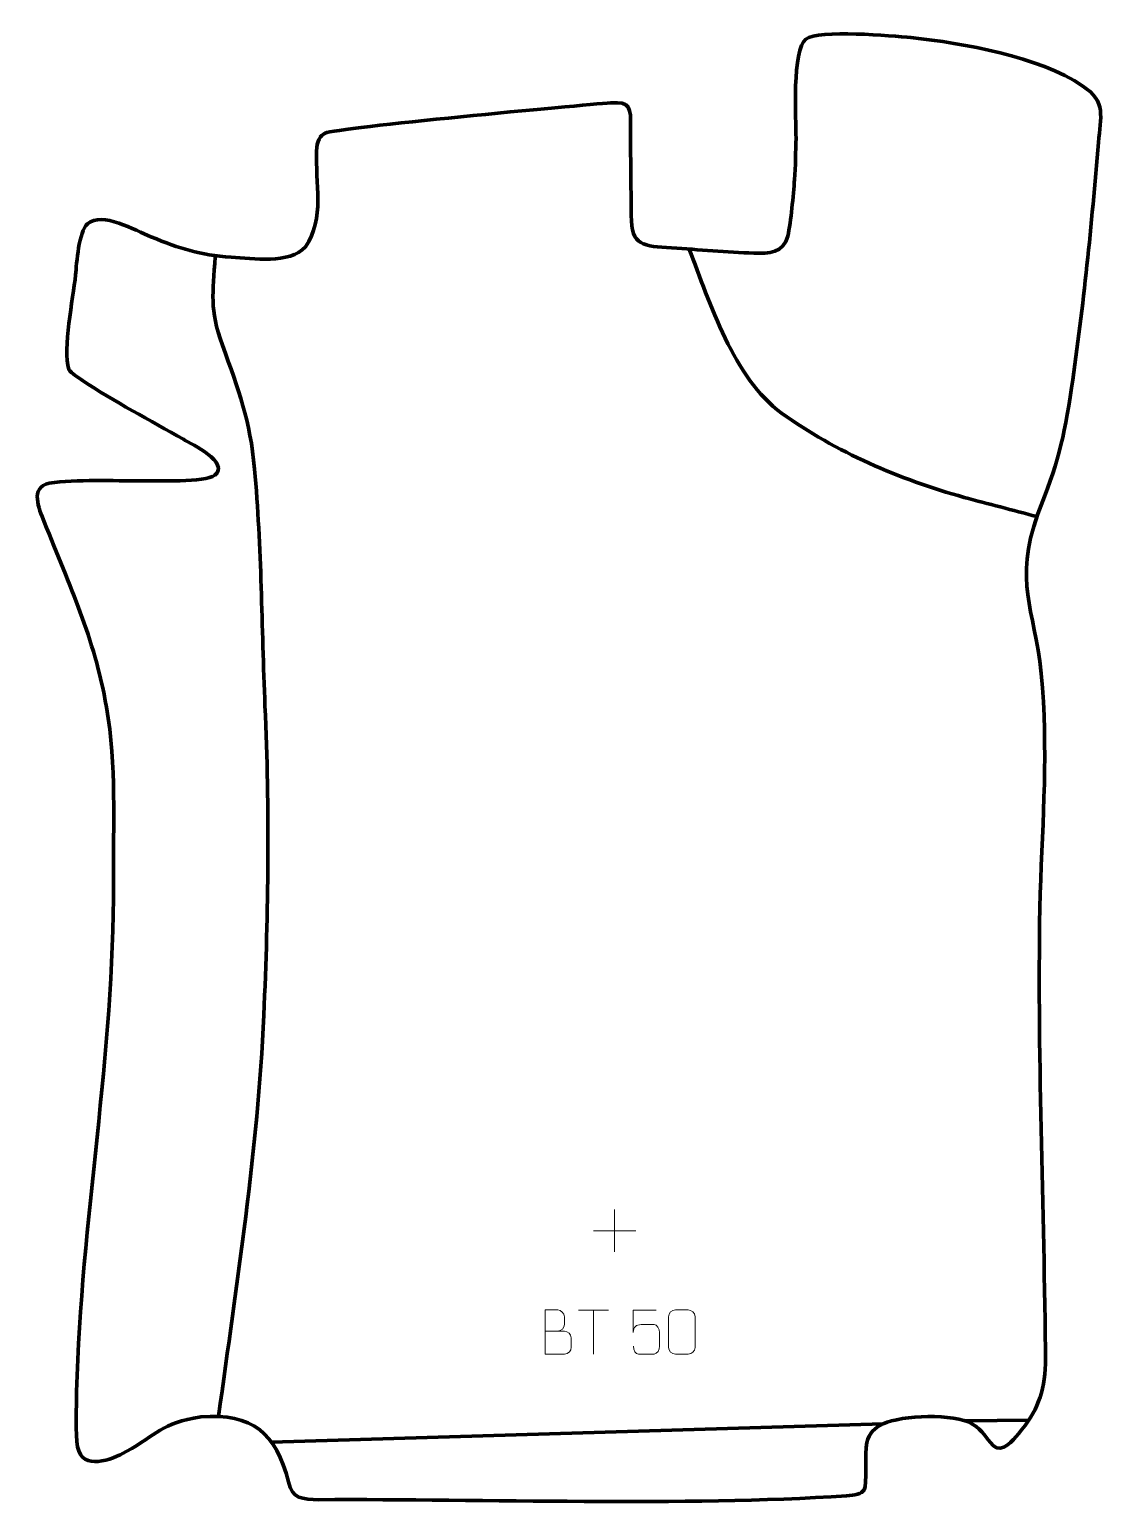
# Model space of a CAD drawing. Header units: millimetres. Extents: x 889 to 1499, y -34 to 802.
import ezdxf

# ---------------------------------------------------------------- set-up
doc = ezdxf.new("R2010")
doc.units = ezdxf.units.MM
doc.header["$MEASUREMENT"] = 0
doc.layers.add('layer 2', color=7, linetype='Continuous')
doc.layers.add('layer 3', color=7, linetype='Continuous')

msp = doc.modelspace()

# ---------------------------------------------------------------- linework, layer by layer
at = {"layer": 'layer 2', "color": 142, "lineweight": 158}
for points, knots in [([(1262.4287, 678.0318), (1274.3106, 647.8255), (1287.6455, 604.7048), (1314.8034, 585.1755), (1314.8034, 585.1755), (1345.8639, 562.8398), (1381.4627, 547.6208), (1418.1626, 537.3976), (1418.1626, 537.3976), (1431.8578, 533.6671), (1445.6306, 530.2291), (1459.3313, 526.5193)], [0, 0, 0, 0, 0.25, 0.25, 0.25, 0.25, 0.5, 0.5, 0.5, 0.5, 1, 1, 1, 1]), ([(995.9956, 16.747), (1006.437, 93.3561), (1018.124, 166.5633), (1021.6401, 244.1171), (1021.6401, 244.1171), (1024.3199, 303.5682), (1024.9593, 359.8969), (1022.3117, 419.3955), (1022.3117, 419.3955), (1020.4198, 463.7392), (1020.4168, 509.3629), (1016.4058, 553.4518), (1016.4058, 553.4518), (1013.8817, 581.1967), (1007.4568, 597.9987), (998.16, 623.646), (998.16, 623.646), (990.6333, 644.4103), (992.9882, 652.5174), (994.0207, 673.6119), (994.0207, 673.6119), (994.0207, 673.6119), (994.0483, 674.3568), (994.0483, 674.3568)], [0, 0, 0, 0, 0.14285714, 0.14285714, 0.14285714, 0.14285714, 0.28571429, 0.28571429, 0.28571429, 0.28571429, 0.42857143, 0.42857143, 0.42857143, 0.42857143, 0.57142857, 0.57142857, 0.57142857, 0.57142857, 0.71428571, 0.71428571, 0.71428571, 0.71428571, 1, 1, 1, 1])]:
    msp.add_open_spline(points, degree=3, knots=knots, dxfattribs=at)
at = {"layer": 'layer 2', "color": 250, "lineweight": 9}
for points in [[(1220.2993, 134.0356), (1220.2993, 134.0356), (1220.2993, 110.0577), (1220.2993, 110.0577)], [(1208.3104, 122.0466), (1208.3104, 122.0466), (1232.2883, 122.0466), (1232.2883, 122.0466)], [(1199.8246, 77.1044), (1199.8246, 77.1044), (1216.8118, 77.1044), (1216.8118, 77.1044)], [(1208.3184, 52.1744), (1208.3184, 52.1744), (1208.3184, 77.1279), (1208.3184, 77.1279)]]:
    msp.add_open_spline(points, degree=3, dxfattribs=at)
for points, knots in [([(1180.936, 65.1391), (1184.5746, 65.1395), (1188.1617, 65.1395), (1191.8011, 65.1391), (1191.8011, 65.1391), (1193.7765, 65.1218), (1195.7001, 63.3857), (1195.7001, 61.3361), (1195.7001, 61.3361), (1195.6997, 60.2075), (1195.6997, 57.1581), (1195.7001, 56.0292), (1195.7001, 56.0292), (1195.7177, 54.1713), (1194.1756, 52.1574), (1191.8541, 52.1743), (1191.8541, 52.1743), (1188.2143, 52.1747), (1184.5749, 52.1747), (1180.936, 52.1743), (1180.936, 52.1743), (1180.936, 60.4926), (1180.936, 68.8104), (1180.936, 77.1279), (1180.936, 77.1279), (1183.3097, 77.1279), (1185.6838, 77.1279), (1188.058, 77.1279), (1188.058, 77.1279), (1189.7388, 77.1455), (1191.8356, 75.235), (1191.8533, 73.2726), (1191.8533, 73.2726), (1191.8529, 71.2065), (1191.8529, 71.0605), (1191.8533, 68.994), (1191.8533, 68.994), (1191.8706, 66.9279), (1190.0161, 65.1218), (1188.0061, 65.1391)], [0, 0, 0, 0, 0.09090909, 0.09090909, 0.09090909, 0.09090909, 0.18181818, 0.18181818, 0.18181818, 0.18181818, 0.27272727, 0.27272727, 0.27272727, 0.27272727, 0.36363636, 0.36363636, 0.36363636, 0.36363636, 0.45454545, 0.45454545, 0.45454545, 0.45454545, 0.54545455, 0.54545455, 0.54545455, 0.54545455, 0.63636364, 0.63636364, 0.63636364, 0.63636364, 0.72727273, 0.72727273, 0.72727273, 0.72727273, 0.81818182, 0.81818182, 0.81818182, 0.81818182, 1, 1, 1, 1]), ([(1243.7123, 77.1059), (1243.7123, 77.1059), (1230.8606, 77.1059), (1230.8606, 77.1059), (1230.8606, 77.1059), (1230.8609, 72.8753), (1230.8609, 68.6444), (1230.8606, 64.4132), (1230.8606, 64.4132), (1230.8603, 67.7233), (1232.4913, 68.7951), (1235.3033, 68.8556), (1235.3033, 68.8556), (1237.7429, 68.8559), (1240.1824, 68.8559), (1242.6216, 68.8556), (1242.6216, 68.8556), (1244.2714, 68.8624), (1245.7463, 66.4819), (1245.7748, 64.4132), (1245.7748, 64.4132), (1245.7745, 61.8259), (1245.7745, 59.2383), (1245.7748, 56.6506), (1245.7748, 56.6506), (1245.821, 54.6912), (1244.3216, 52.2549), (1242.6957, 52.1964), (1242.6957, 52.1964), (1240.7392, 52.1967), (1235.8442, 52.1967), (1233.8872, 52.1964), (1233.8872, 52.1964), (1232.0417, 52.1876), (1230.9346, 54.1524), (1230.9138, 56.7035)], [0, 0, 0, 0, 0.1, 0.1, 0.1, 0.1, 0.2, 0.2, 0.2, 0.2, 0.3, 0.3, 0.3, 0.3, 0.4, 0.4, 0.4, 0.4, 0.5, 0.5, 0.5, 0.5, 0.6, 0.6, 0.6, 0.6, 0.7, 0.7, 0.7, 0.7, 0.8, 0.8, 0.8, 0.8, 1, 1, 1, 1]), ([(1254.7375, 77.1504), (1257.1036, 77.1504), (1259.4701, 77.1504), (1261.8366, 77.1504), (1261.8366, 77.1504), (1263.8171, 77.186), (1265.8431, 75.6917), (1265.8702, 73.2496), (1265.8702, 73.2496), (1265.8698, 67.4922), (1265.8698, 61.7344), (1265.8702, 55.9762), (1265.8702, 55.9762), (1265.7281, 53.6486), (1264.0217, 52.1663), (1261.8366, 52.1555), (1261.8366, 52.1555), (1259.4642, 52.1559), (1257.0918, 52.1559), (1254.7198, 52.1555), (1254.7198, 52.1555), (1252.7613, 52.0499), (1250.7549, 53.9378), (1250.7663, 55.9588), (1250.7663, 55.9588), (1250.7667, 61.7394), (1250.7667, 67.5197), (1250.7663, 73.2995), (1250.7663, 73.2995), (1250.7706, 75.4415), (1252.5477, 77.164), (1254.7375, 77.1504)], [0, 0, 0, 0, 0.11111111, 0.11111111, 0.11111111, 0.11111111, 0.22222222, 0.22222222, 0.22222222, 0.22222222, 0.33333333, 0.33333333, 0.33333333, 0.33333333, 0.44444444, 0.44444444, 0.44444444, 0.44444444, 0.55555556, 0.55555556, 0.55555556, 0.55555556, 0.66666667, 0.66666667, 0.66666667, 0.66666667, 0.77777778, 0.77777778, 0.77777778, 0.77777778, 1, 1, 1, 1])]:
    msp.add_open_spline(points, degree=3, knots=knots, dxfattribs=at)
at = {"layer": 'layer 2', "color": 142, "lineweight": 158}
for points in [[(1372.3387, 12.6248), (1372.3387, 12.6248), (1025.9646, 2.305), (1025.9646, 2.305)], [(1454.7986, 14.7478), (1454.7986, 14.7478), (1418.9543, 14.2872), (1418.9543, 14.2872)]]:
    msp.add_open_spline(points, degree=3, dxfattribs=at)
at = {"layer": 'layer 3', "color": 242, "lineweight": 158}
msp.add_open_spline([(1003.2216, 673.4705), (1015.3616, 672.7874), (1036.182, 669.3684), (1045.1679, 679.3155), (1045.1679, 679.3155), (1056.3212, 695.0627), (1050.781, 716.0052), (1051.4383, 733.5625), (1051.4383, 733.5625), (1051.654, 739.327), (1053.496, 742.1987), (1056.3876, 743.681), (1056.3876, 743.681), (1062.5726, 746.8516), (1201.0987, 759.5452), (1218.0141, 760.8698), (1218.0141, 760.8698), (1229.2321, 761.7483), (1229.4136, 757.7802), (1229.3274, 747.1498), (1229.3274, 747.1498), (1229.259, 730.524), (1229.5654, 713.7656), (1229.6612, 697.1137), (1229.6612, 697.1137), (1229.7627, 679.4632), (1236.6342, 679.7911), (1252.5737, 678.7169), (1252.5737, 678.7169), (1267.7948, 677.7098), (1283.926, 676.3253), (1299.0729, 675.7493), (1299.0729, 675.7493), (1307.479, 675.4295), (1316.1534, 675.8773), (1318.3176, 685.3994), (1318.3176, 685.3994), (1320.2115, 693.7326), (1321.3786, 708.4871), (1322.1577, 717.446), (1322.1577, 717.446), (1322.7729, 724.5197), (1322.7349, 733.5851), (1322.9988, 740.8322), (1322.9988, 740.8322), (1322.8869, 751.3795), (1320.682, 791.0115), (1328.5672, 796.9837), (1328.5672, 796.9837), (1335.7041, 802.3891), (1377.5207, 798.8892), (1388.07, 797.8529), (1388.07, 797.8529), (1418.2413, 794.5415), (1459.9532, 787.348), (1485.4325, 770.3663), (1485.4325, 770.3663), (1498.758, 761.4848), (1495.4983, 752.8589), (1494.2109, 738.491), (1494.2109, 738.491), (1490.3199, 691.3506), (1485.8984, 646.3648), (1479.0169, 599.5108), (1479.0169, 599.5108), (1474.6716, 570.2513), (1470.9405, 555.5448), (1459.85, 528.0455), (1459.85, 528.0455), (1446.1709, 488.4063), (1457.7974, 475.9052), (1461.8774, 437.6619), (1461.8774, 437.6619), (1465.7792, 394.2224), (1462.7685, 356.0959), (1461.2339, 313.0101), (1461.2339, 313.0101), (1459.2993, 223.9858), (1463.552, 135.5451), (1464.2869, 46.6305), (1464.2869, 46.6305), (1463.5097, 30.0518), (1459.6454, 19.8485), (1449.0052, 6.9843), (1449.0052, 6.9843), (1445.984, 3.3316), (1439.6521, -4.4774), (1434.6101, 0.4135), (1434.6101, 0.4135), (1430.0836, 4.8042), (1429.4356, 8.5723), (1422.6211, 12.6556), (1422.6211, 12.6556), (1412.5804, 18.6721), (1382.9742, 17.6033), (1372.3387, 12.6248), (1372.3387, 12.6248), (1367.3359, 10.283), (1364.4318, 7.4098), (1363.0622, 2.018), (1363.0622, 2.018), (1361.8522, -4.298), (1363.3744, -21.7756), (1361.5171, -24.8031), (1361.5171, -24.8031), (1360.1771, -26.9874), (1356.1279, -27.8427), (1351.6199, -28.1351), (1351.6199, -28.1351), (1258.7806, -34.1554), (1147.6478, -29.7968), (1052.8282, -30.3231), (1052.8282, -30.3231), (1043.5071, -29.9435), (1037.5308, -30.026), (1035.6235, -20.2354), (1035.6235, -20.2354), (1028.5332, 7.5428), (1015.2201, 18.6673), (985.9826, 16.5792), (985.9826, 16.5792), (963.4964, 13.032), (961.2587, 6.6968), (943.7242, -3.1069), (943.7242, -3.1069), (935.5077, -7.7007), (918.8694, -14.3215), (916.1777, -0.3145), (916.1777, -0.3145), (914.9472, 6.0886), (915.6323, 23.2497), (915.5735, 30.9325), (915.5735, 30.9325), (918.1712, 127.6038), (937.0352, 222.1378), (936.4643, 319.2263), (936.4643, 319.2263), (936.341, 352.8349), (938.22, 385.1343), (932.5973, 418.4944), (932.5973, 418.4944), (925.3583, 459.0121), (912.0093, 486.2564), (897.2762, 523.6195), (897.2762, 523.6195), (894.2933, 531.1842), (888.9954, 542.9129), (900.1498, 545.3666), (900.1498, 545.3666), (915.6015, 547.8338), (936.4599, 546.6455), (952.6104, 546.7966), (952.6104, 546.7966), (960.446, 546.8352), (988.7277, 545.7987), (993.8239, 549.8952), (993.8239, 549.8952), (1002.7565, 557.0755), (980.8276, 567.5607), (976.0849, 570.2793), (976.0849, 570.2793), (957.5423, 580.908), (936.6338, 591.8262), (919.0096, 603.5651), (919.0096, 603.5651), (916.9318, 604.9491), (912.5795, 607.7813), (911.2456, 609.8823), (911.2456, 609.8823), (907.6906, 621.4908), (913.6714, 649.7826), (915.0382, 663.4305), (915.0382, 663.4305), (915.7024, 670.0636), (916.7749, 687.9449), (921.7868, 692.3182), (921.7868, 692.3182), (930.2054, 699.6641), (948.7202, 688.5796), (957.7305, 684.97), (957.7305, 684.97), (974.4071, 678.2893), (985.0316, 674.6665), (1003.2216, 673.4705)], degree=3, knots=[0, 0, 0, 0, 0.0212766, 0.0212766, 0.0212766, 0.0212766, 0.04255319, 0.04255319, 0.04255319, 0.04255319, 0.06382979, 0.06382979, 0.06382979, 0.06382979, 0.08510638, 0.08510638, 0.08510638, 0.08510638, 0.10638298, 0.10638298, 0.10638298, 0.10638298, 0.12765957, 0.12765957, 0.12765957, 0.12765957, 0.14893617, 0.14893617, 0.14893617, 0.14893617, 0.17021277, 0.17021277, 0.17021277, 0.17021277, 0.19148936, 0.19148936, 0.19148936, 0.19148936, 0.21276596, 0.21276596, 0.21276596, 0.21276596, 0.23404255, 0.23404255, 0.23404255, 0.23404255, 0.25531915, 0.25531915, 0.25531915, 0.25531915, 0.27659574, 0.27659574, 0.27659574, 0.27659574, 0.29787234, 0.29787234, 0.29787234, 0.29787234, 0.31914894, 0.31914894, 0.31914894, 0.31914894, 0.34042553, 0.34042553, 0.34042553, 0.34042553, 0.36170213, 0.36170213, 0.36170213, 0.36170213, 0.38297872, 0.38297872, 0.38297872, 0.38297872, 0.40425532, 0.40425532, 0.40425532, 0.40425532, 0.42553191, 0.42553191, 0.42553191, 0.42553191, 0.44680851, 0.44680851, 0.44680851, 0.44680851, 0.46808511, 0.46808511, 0.46808511, 0.46808511, 0.4893617, 0.4893617, 0.4893617, 0.4893617, 0.5106383, 0.5106383, 0.5106383, 0.5106383, 0.53191489, 0.53191489, 0.53191489, 0.53191489, 0.55319149, 0.55319149, 0.55319149, 0.55319149, 0.57446809, 0.57446809, 0.57446809, 0.57446809, 0.59574468, 0.59574468, 0.59574468, 0.59574468, 0.61702128, 0.61702128, 0.61702128, 0.61702128, 0.63829787, 0.63829787, 0.63829787, 0.63829787, 0.65957447, 0.65957447, 0.65957447, 0.65957447, 0.68085106, 0.68085106, 0.68085106, 0.68085106, 0.70212766, 0.70212766, 0.70212766, 0.70212766, 0.72340426, 0.72340426, 0.72340426, 0.72340426, 0.74468085, 0.74468085, 0.74468085, 0.74468085, 0.76595745, 0.76595745, 0.76595745, 0.76595745, 0.78723404, 0.78723404, 0.78723404, 0.78723404, 0.80851064, 0.80851064, 0.80851064, 0.80851064, 0.82978723, 0.82978723, 0.82978723, 0.82978723, 0.85106383, 0.85106383, 0.85106383, 0.85106383, 0.87234043, 0.87234043, 0.87234043, 0.87234043, 0.89361702, 0.89361702, 0.89361702, 0.89361702, 0.91489362, 0.91489362, 0.91489362, 0.91489362, 0.93617021, 0.93617021, 0.93617021, 0.93617021, 0.95744681, 0.95744681, 0.95744681, 0.95744681, 1, 1, 1, 1], dxfattribs=at)

doc.saveas('drawing.dxf')
